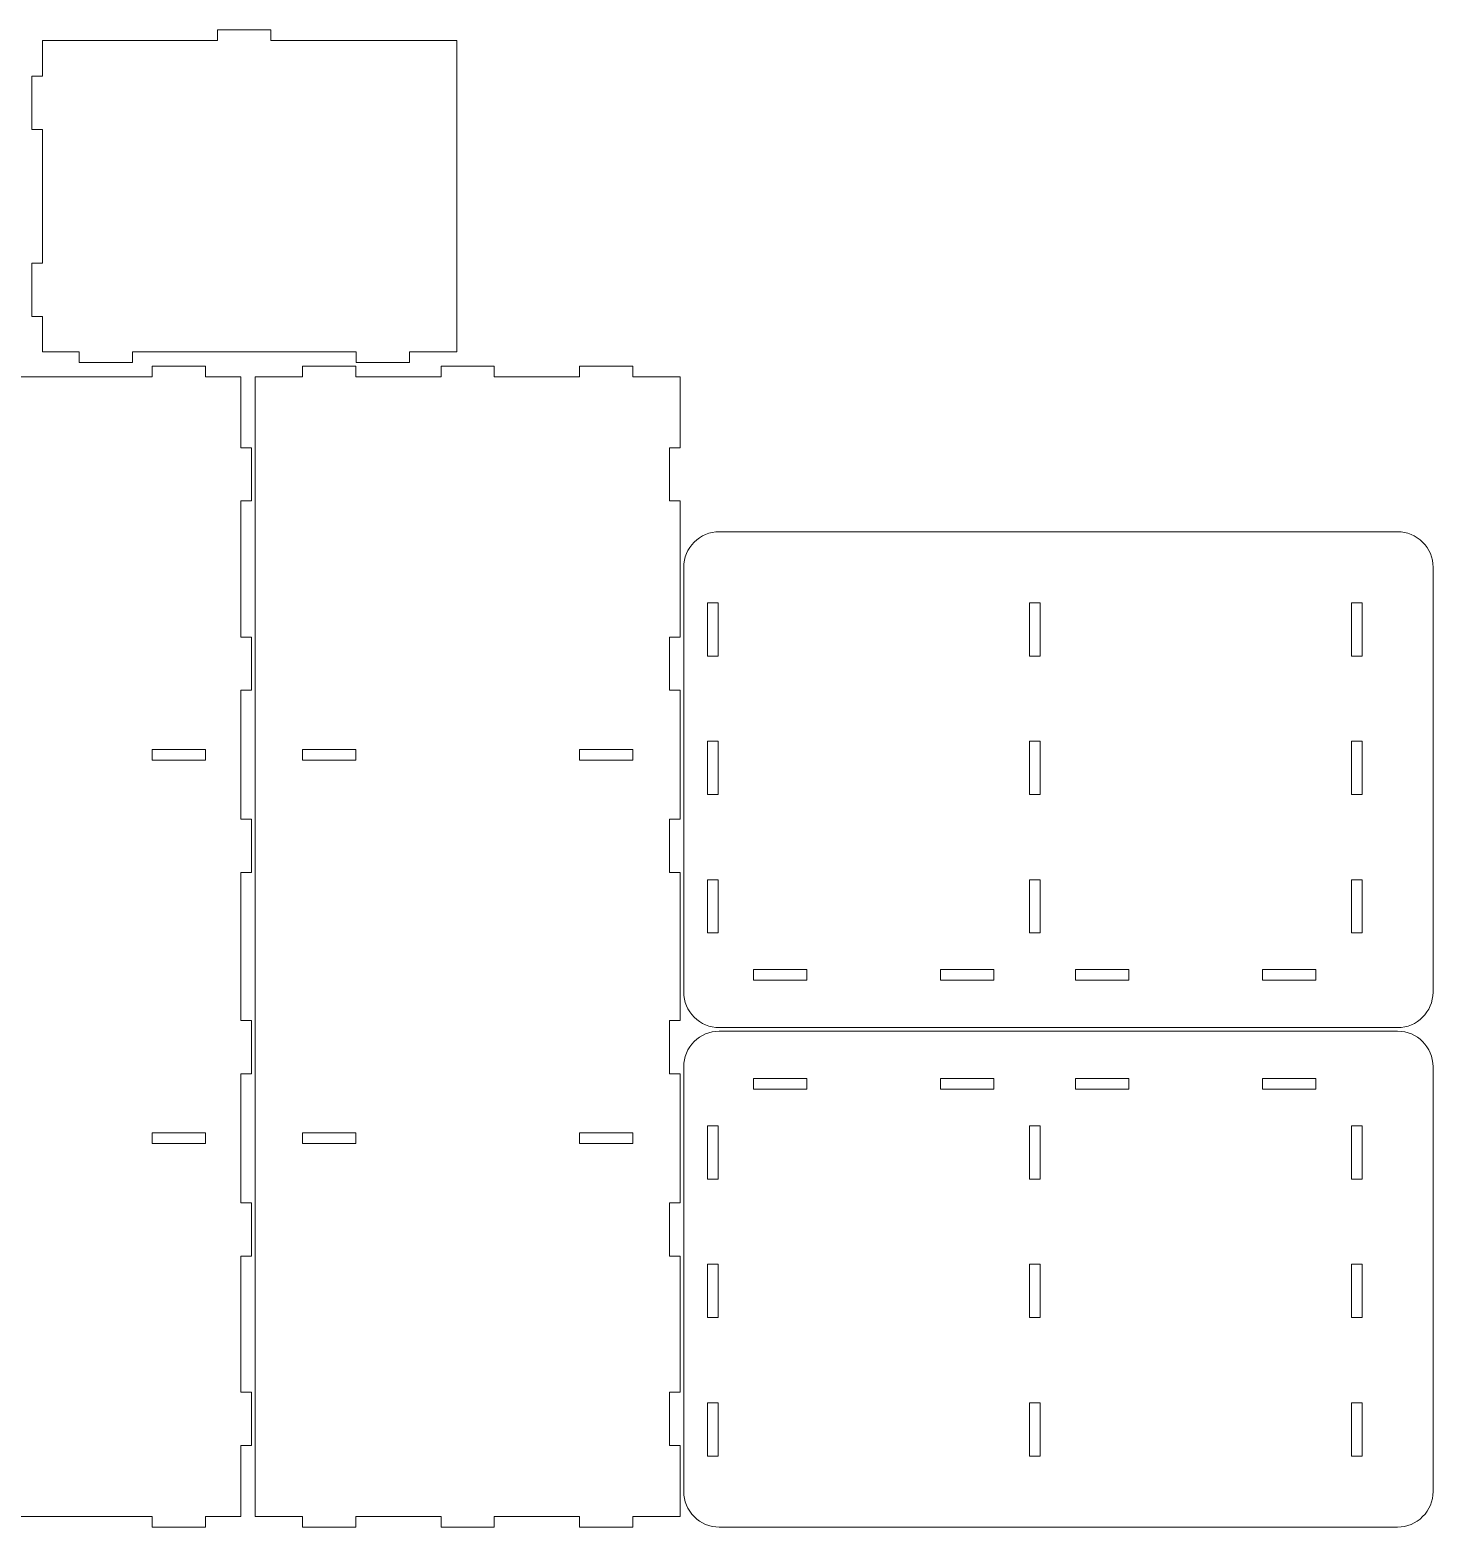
# Model space of a CAD drawing. Header units: millimetres. Extents: x -1135 to 1135, y -632 to 632.
# Drawn here: x -50 to 1135, y -632 to 632 of the extents above; entities that cross this region are included whole.
import ezdxf

# ---------------------------------------------------------------- set-up
doc = ezdxf.new("R2010")
doc.units = ezdxf.units.MM
doc.header["$MEASUREMENT"] = 0
doc.layers.add('Camada 1', color=7, linetype='Continuous')

msp = doc.modelspace()

# ---------------------------------------------------------------- linework, layer by layer
at = {"layer": 'Camada 1', "color": 30, "lineweight": 20}
for points, knots in [([(310.1156, 360.5), (310.1156, 360.5), (310.1156, 623.5), (310.1156, 623.5), (310.1156, 623.5), (310.1156, 623.5), (153.1156, 623.5), (153.1156, 623.5), (153.1156, 623.5), (153.1156, 623.5), (153.1156, 632.5), (153.1156, 632.5), (153.1156, 632.5), (153.1156, 632.5), (108.1156, 632.5), (108.1156, 632.5), (108.1156, 632.5), (108.1156, 632.5), (108.1156, 623.5), (108.1156, 623.5), (108.1156, 623.5), (108.1156, 623.5), (-39.8844, 623.5), (-39.8844, 623.5), (-39.8844, 623.5), (-39.8844, 623.5), (-39.8844, 593.5), (-39.8844, 593.5), (-39.8844, 593.5), (-39.8844, 593.5), (-48.8844, 593.5), (-48.8844, 593.5), (-48.8844, 593.5), (-48.8844, 593.5), (-48.8844, 548.5), (-48.8844, 548.5), (-48.8844, 548.5), (-48.8844, 548.5), (-39.8844, 548.5), (-39.8844, 548.5), (-39.8844, 548.5), (-39.8844, 548.5), (-39.8844, 435.5), (-39.8844, 435.5), (-39.8844, 435.5), (-39.8844, 435.5), (-48.8844, 435.5), (-48.8844, 435.5), (-48.8844, 435.5), (-48.8844, 435.5), (-48.8844, 390.5), (-48.8844, 390.5), (-48.8844, 390.5), (-48.8844, 390.5), (-39.8844, 390.5), (-39.8844, 390.5), (-39.8844, 390.5), (-39.8844, 390.5), (-39.8844, 360.5), (-39.8844, 360.5), (-39.8844, 360.5), (-39.8844, 360.5), (-8.8844, 360.5), (-8.8844, 360.5), (-8.8844, 360.5), (-8.8844, 360.5), (-8.8844, 351.5), (-8.8844, 351.5), (-8.8844, 351.5), (-8.8844, 351.5), (36.1156, 351.5), (36.1156, 351.5), (36.1156, 351.5), (36.1156, 351.5), (36.1156, 360.5), (36.1156, 360.5), (36.1156, 360.5), (36.1156, 360.5), (225.1156, 360.5), (225.1156, 360.5), (225.1156, 360.5), (225.1156, 360.5), (225.1156, 351.5), (225.1156, 351.5), (225.1156, 351.5), (225.1156, 351.5), (270.1156, 351.5), (270.1156, 351.5), (270.1156, 351.5), (270.1156, 351.5), (270.1156, 360.5), (270.1156, 360.5), (270.1156, 360.5), (270.1156, 360.5), (310.1156, 360.5), (310.1156, 360.5)], [0, 0, 0, 0, 0.04, 0.04, 0.04, 0.04, 0.08, 0.08, 0.08, 0.08, 0.12, 0.12, 0.12, 0.12, 0.16, 0.16, 0.16, 0.16, 0.2, 0.2, 0.2, 0.2, 0.24, 0.24, 0.24, 0.24, 0.28, 0.28, 0.28, 0.28, 0.32, 0.32, 0.32, 0.32, 0.36, 0.36, 0.36, 0.36, 0.4, 0.4, 0.4, 0.4, 0.44, 0.44, 0.44, 0.44, 0.48, 0.48, 0.48, 0.48, 0.52, 0.52, 0.52, 0.52, 0.56, 0.56, 0.56, 0.56, 0.6, 0.6, 0.6, 0.6, 0.64, 0.64, 0.64, 0.64, 0.68, 0.68, 0.68, 0.68, 0.72, 0.72, 0.72, 0.72, 0.76, 0.76, 0.76, 0.76, 0.8, 0.8, 0.8, 0.8, 0.84, 0.84, 0.84, 0.84, 0.88, 0.88, 0.88, 0.88, 0.92, 0.92, 0.92, 0.92, 1, 1, 1, 1]), ([(-332.1157, -623.5), (-332.1157, -623.5), (-219.1157, -623.5), (-219.1157, -623.5), (-219.1157, -623.5), (-219.1157, -623.5), (-219.1157, -632.5), (-219.1157, -632.5), (-219.1157, -632.5), (-219.1157, -632.5), (-174.1157, -632.5), (-174.1157, -632.5), (-174.1157, -632.5), (-174.1157, -632.5), (-174.1157, -623.5), (-174.1157, -623.5), (-174.1157, -623.5), (-174.1157, -623.5), (-105.1157, -623.5), (-105.1157, -623.5), (-105.1157, -623.5), (-105.1157, -623.5), (-105.1157, -632.5), (-105.1157, -632.5), (-105.1157, -632.5), (-105.1157, -632.5), (-60.1157, -632.5), (-60.1157, -632.5), (-60.1157, -632.5), (-60.1157, -632.5), (-60.1157, -623.5), (-60.1157, -623.5), (-60.1157, -623.5), (-60.1157, -623.5), (52.8843, -623.5), (52.8843, -623.5), (52.8843, -623.5), (52.8843, -623.5), (52.8843, -632.5), (52.8843, -632.5), (52.8843, -632.5), (52.8843, -632.5), (97.8843, -632.5), (97.8843, -632.5), (97.8843, -632.5), (97.8843, -632.5), (97.8843, -623.5), (97.8843, -623.5), (97.8843, -623.5), (97.8843, -623.5), (127.8843, -623.5), (127.8843, -623.5), (127.8843, -623.5), (127.8843, -623.5), (127.8843, -563.5), (127.8843, -563.5), (127.8843, -563.5), (127.8843, -563.5), (136.8843, -563.5), (136.8843, -563.5), (136.8843, -563.5), (136.8843, -563.5), (136.8843, -518.5), (136.8843, -518.5), (136.8843, -518.5), (136.8843, -518.5), (127.8843, -518.5), (127.8843, -518.5), (127.8843, -518.5), (127.8843, -518.5), (127.8843, -403.4735), (127.8843, -403.4735), (127.8843, -403.4735), (127.8843, -403.4735), (136.8843, -403.4735), (136.8843, -403.4735), (136.8843, -403.4735), (136.8843, -403.4735), (136.8843, -358.4735), (136.8843, -358.4735), (136.8843, -358.4735), (136.8843, -358.4735), (127.8843, -358.4735), (127.8843, -358.4735), (127.8843, -358.4735), (127.8843, -358.4735), (127.8843, -249.4735), (127.8843, -249.4735), (127.8843, -249.4735), (127.8843, -249.4735), (136.8843, -249.4735), (136.8843, -249.4735), (136.8843, -249.4735), (136.8843, -249.4735), (136.8843, -204.4735), (136.8843, -204.4735), (136.8843, -204.4735), (136.8843, -204.4735), (127.8843, -204.4735), (127.8843, -204.4735), (127.8843, -204.4735), (127.8843, -204.4735), (127.8843, -79.4471), (127.8843, -79.4471), (127.8843, -79.4471), (127.8843, -79.4471), (136.8843, -79.4471), (136.8843, -79.4471), (136.8843, -79.4471), (136.8843, -79.4471), (136.8843, -34.4471), (136.8843, -34.4471), (136.8843, -34.4471), (136.8843, -34.4471), (127.8843, -34.4471), (127.8843, -34.4471), (127.8843, -34.4471), (127.8843, -34.4471), (127.8843, 74.5529), (127.8843, 74.5529), (127.8843, 74.5529), (127.8843, 74.5529), (136.8843, 74.5529), (136.8843, 74.5529), (136.8843, 74.5529), (136.8843, 74.5529), (136.8843, 119.5529), (136.8843, 119.5529), (136.8843, 119.5529), (136.8843, 119.5529), (127.8843, 119.5529), (127.8843, 119.5529), (127.8843, 119.5529), (127.8843, 119.5529), (127.8843, 234.5), (127.8843, 234.5), (127.8843, 234.5), (127.8843, 234.5), (136.8843, 234.5), (136.8843, 234.5), (136.8843, 234.5), (136.8843, 234.5), (136.8843, 279.5), (136.8843, 279.5), (136.8843, 279.5), (136.8843, 279.5), (127.8843, 279.5), (127.8843, 279.5), (127.8843, 279.5), (127.8843, 279.5), (127.8843, 339.5), (127.8843, 339.5), (127.8843, 339.5), (127.8843, 339.5), (97.8843, 339.5), (97.8843, 339.5), (97.8843, 339.5), (97.8843, 339.5), (97.8843, 348.5), (97.8843, 348.5), (97.8843, 348.5), (97.8843, 348.5), (52.8843, 348.5), (52.8843, 348.5), (52.8843, 348.5), (52.8843, 348.5), (52.8843, 339.5), (52.8843, 339.5), (52.8843, 339.5), (52.8843, 339.5), (-60.1157, 339.5), (-60.1157, 339.5), (-60.1157, 339.5), (-60.1157, 339.5), (-60.1157, 348.5), (-60.1157, 348.5), (-60.1157, 348.5), (-60.1157, 348.5), (-105.1157, 348.5), (-105.1157, 348.5), (-105.1157, 348.5), (-105.1157, 348.5), (-105.1157, 339.5), (-105.1157, 339.5), (-105.1157, 339.5), (-105.1157, 339.5), (-174.1157, 339.5), (-174.1157, 339.5), (-174.1157, 339.5), (-174.1157, 339.5), (-174.1157, 348.5), (-174.1157, 348.5), (-174.1157, 348.5), (-174.1157, 348.5), (-219.1157, 348.5), (-219.1157, 348.5), (-219.1157, 348.5), (-219.1157, 348.5), (-219.1157, 339.5), (-219.1157, 339.5), (-219.1157, 339.5), (-219.1157, 339.5), (-332.1157, 339.5), (-332.1157, 339.5), (-332.1157, 339.5), (-332.1157, 339.5), (-332.1157, 348.5), (-332.1157, 348.5), (-332.1157, 348.5), (-332.1157, 348.5), (-377.1157, 348.5), (-377.1157, 348.5), (-377.1157, 348.5), (-377.1157, 348.5), (-377.1157, 339.5), (-377.1157, 339.5), (-377.1157, 339.5), (-377.1157, 339.5), (-407.1157, 339.5), (-407.1157, 339.5), (-407.1157, 339.5), (-407.1157, 339.5), (-407.1157, 279.5), (-407.1157, 279.5), (-407.1157, 279.5), (-407.1157, 279.5), (-416.1157, 279.5), (-416.1157, 279.5), (-416.1157, 279.5), (-416.1157, 279.5), (-416.1157, 234.5), (-416.1157, 234.5), (-416.1157, 234.5), (-416.1157, 234.5), (-407.1157, 234.5), (-407.1157, 234.5), (-407.1157, 234.5), (-407.1157, 234.5), (-407.1157, 119.5529), (-407.1157, 119.5529), (-407.1157, 119.5529), (-407.1157, 119.5529), (-416.1157, 119.5529), (-416.1157, 119.5529), (-416.1157, 119.5529), (-416.1157, 119.5529), (-416.1157, 74.5529), (-416.1157, 74.5529), (-416.1157, 74.5529), (-416.1157, 74.5529), (-407.1157, 74.5529), (-407.1157, 74.5529), (-407.1157, 74.5529), (-407.1157, 74.5529), (-407.1157, -34.4471), (-407.1157, -34.4471), (-407.1157, -34.4471), (-407.1157, -34.4471), (-416.1157, -34.4471), (-416.1157, -34.4471), (-416.1157, -34.4471), (-416.1157, -34.4471), (-416.1157, -79.4471), (-416.1157, -79.4471), (-416.1157, -79.4471), (-416.1157, -79.4471), (-407.1157, -79.4471), (-407.1157, -79.4471), (-407.1157, -79.4471), (-407.1157, -79.4471), (-407.1157, -204.4735), (-407.1157, -204.4735), (-407.1157, -204.4735), (-407.1157, -204.4735), (-416.1157, -204.4735), (-416.1157, -204.4735), (-416.1157, -204.4735), (-416.1157, -204.4735), (-416.1157, -249.4735), (-416.1157, -249.4735), (-416.1157, -249.4735), (-416.1157, -249.4735), (-407.1157, -249.4735), (-407.1157, -249.4735), (-407.1157, -249.4735), (-407.1157, -249.4735), (-407.1157, -358.4735), (-407.1157, -358.4735), (-407.1157, -358.4735), (-407.1157, -358.4735), (-416.1157, -358.4735), (-416.1157, -358.4735), (-416.1157, -358.4735), (-416.1157, -358.4735), (-416.1157, -403.4735), (-416.1157, -403.4735), (-416.1157, -403.4735), (-416.1157, -403.4735), (-407.1157, -403.4735), (-407.1157, -403.4735), (-407.1157, -403.4735), (-407.1157, -403.4735), (-407.1157, -518.5), (-407.1157, -518.5), (-407.1157, -518.5), (-407.1157, -518.5), (-416.1157, -518.5), (-416.1157, -518.5), (-416.1157, -518.5), (-416.1157, -518.5), (-416.1157, -563.5), (-416.1157, -563.5), (-416.1157, -563.5), (-416.1157, -563.5), (-407.1157, -563.5), (-407.1157, -563.5), (-407.1157, -563.5), (-407.1157, -563.5), (-407.1157, -623.5), (-407.1157, -623.5), (-407.1157, -623.5), (-407.1157, -623.5), (-377.1157, -623.5), (-377.1157, -623.5), (-377.1157, -623.5), (-377.1157, -623.5), (-377.1157, -632.5), (-377.1157, -632.5), (-377.1157, -632.5), (-377.1157, -632.5), (-332.1157, -632.5), (-332.1157, -632.5), (-332.1157, -632.5), (-332.1157, -632.5), (-332.1157, -623.5), (-332.1157, -623.5)], [0, 0, 0, 0, 0.011764706, 0.011764706, 0.011764706, 0.011764706, 0.023529412, 0.023529412, 0.023529412, 0.023529412, 0.035294118, 0.035294118, 0.035294118, 0.035294118, 0.047058824, 0.047058824, 0.047058824, 0.047058824, 0.058823529, 0.058823529, 0.058823529, 0.058823529, 0.070588235, 0.070588235, 0.070588235, 0.070588235, 0.082352941, 0.082352941, 0.082352941, 0.082352941, 0.094117647, 0.094117647, 0.094117647, 0.094117647, 0.105882353, 0.105882353, 0.105882353, 0.105882353, 0.117647059, 0.117647059, 0.117647059, 0.117647059, 0.129411765, 0.129411765, 0.129411765, 0.129411765, 0.141176471, 0.141176471, 0.141176471, 0.141176471, 0.152941176, 0.152941176, 0.152941176, 0.152941176, 0.164705882, 0.164705882, 0.164705882, 0.164705882, 0.176470588, 0.176470588, 0.176470588, 0.176470588, 0.188235294, 0.188235294, 0.188235294, 0.188235294, 0.2, 0.2, 0.2, 0.2, 0.211764706, 0.211764706, 0.211764706, 0.211764706, 0.223529412, 0.223529412, 0.223529412, 0.223529412, 0.235294118, 0.235294118, 0.235294118, 0.235294118, 0.247058824, 0.247058824, 0.247058824, 0.247058824, 0.258823529, 0.258823529, 0.258823529, 0.258823529, 0.270588235, 0.270588235, 0.270588235, 0.270588235, 0.282352941, 0.282352941, 0.282352941, 0.282352941, 0.294117647, 0.294117647, 0.294117647, 0.294117647, 0.305882353, 0.305882353, 0.305882353, 0.305882353, 0.317647059, 0.317647059, 0.317647059, 0.317647059, 0.329411765, 0.329411765, 0.329411765, 0.329411765, 0.341176471, 0.341176471, 0.341176471, 0.341176471, 0.352941176, 0.352941176, 0.352941176, 0.352941176, 0.364705882, 0.364705882, 0.364705882, 0.364705882, 0.376470588, 0.376470588, 0.376470588, 0.376470588, 0.388235294, 0.388235294, 0.388235294, 0.388235294, 0.4, 0.4, 0.4, 0.4, 0.411764706, 0.411764706, 0.411764706, 0.411764706, 0.423529412, 0.423529412, 0.423529412, 0.423529412, 0.435294118, 0.435294118, 0.435294118, 0.435294118, 0.447058824, 0.447058824, 0.447058824, 0.447058824, 0.458823529, 0.458823529, 0.458823529, 0.458823529, 0.470588235, 0.470588235, 0.470588235, 0.470588235, 0.482352941, 0.482352941, 0.482352941, 0.482352941, 0.494117647, 0.494117647, 0.494117647, 0.494117647, 0.505882353, 0.505882353, 0.505882353, 0.505882353, 0.517647059, 0.517647059, 0.517647059, 0.517647059, 0.529411765, 0.529411765, 0.529411765, 0.529411765, 0.541176471, 0.541176471, 0.541176471, 0.541176471, 0.552941176, 0.552941176, 0.552941176, 0.552941176, 0.564705882, 0.564705882, 0.564705882, 0.564705882, 0.576470588, 0.576470588, 0.576470588, 0.576470588, 0.588235294, 0.588235294, 0.588235294, 0.588235294, 0.6, 0.6, 0.6, 0.6, 0.611764706, 0.611764706, 0.611764706, 0.611764706, 0.623529412, 0.623529412, 0.623529412, 0.623529412, 0.635294118, 0.635294118, 0.635294118, 0.635294118, 0.647058824, 0.647058824, 0.647058824, 0.647058824, 0.658823529, 0.658823529, 0.658823529, 0.658823529, 0.670588235, 0.670588235, 0.670588235, 0.670588235, 0.682352941, 0.682352941, 0.682352941, 0.682352941, 0.694117647, 0.694117647, 0.694117647, 0.694117647, 0.705882353, 0.705882353, 0.705882353, 0.705882353, 0.717647059, 0.717647059, 0.717647059, 0.717647059, 0.729411765, 0.729411765, 0.729411765, 0.729411765, 0.741176471, 0.741176471, 0.741176471, 0.741176471, 0.752941176, 0.752941176, 0.752941176, 0.752941176, 0.764705882, 0.764705882, 0.764705882, 0.764705882, 0.776470588, 0.776470588, 0.776470588, 0.776470588, 0.788235294, 0.788235294, 0.788235294, 0.788235294, 0.8, 0.8, 0.8, 0.8, 0.811764706, 0.811764706, 0.811764706, 0.811764706, 0.823529412, 0.823529412, 0.823529412, 0.823529412, 0.835294118, 0.835294118, 0.835294118, 0.835294118, 0.847058824, 0.847058824, 0.847058824, 0.847058824, 0.858823529, 0.858823529, 0.858823529, 0.858823529, 0.870588235, 0.870588235, 0.870588235, 0.870588235, 0.882352941, 0.882352941, 0.882352941, 0.882352941, 0.894117647, 0.894117647, 0.894117647, 0.894117647, 0.905882353, 0.905882353, 0.905882353, 0.905882353, 0.917647059, 0.917647059, 0.917647059, 0.917647059, 0.929411765, 0.929411765, 0.929411765, 0.929411765, 0.941176471, 0.941176471, 0.941176471, 0.941176471, 0.952941176, 0.952941176, 0.952941176, 0.952941176, 0.964705882, 0.964705882, 0.964705882, 0.964705882, 0.976470588, 0.976470588, 0.976470588, 0.976470588, 1, 1, 1, 1]), ([(531.8843, 208.5), (531.8843, 208.5), (1104.8843, 208.5), (1104.8843, 208.5), (1104.8843, 208.5), (1112.8408, 208.5), (1120.4714, 205.3393), (1126.0975, 199.7132), (1126.0975, 199.7132), (1131.7236, 194.0871), (1134.8843, 186.4565), (1134.8843, 178.5), (1134.8843, 178.5), (1134.8843, 178.5), (1134.8843, -180.5), (1134.8843, -180.5), (1134.8843, -180.5), (1134.8843, -197.0685), (1121.4529, -210.4999), (1104.8843, -210.5), (1104.8843, -210.5), (918.495, -210.5), (729.0692, -210.5), (531.8843, -210.5), (531.8843, -210.5), (523.9278, -210.5), (516.2972, -207.3393), (510.6711, -201.7132), (510.6711, -201.7132), (505.045, -196.0871), (501.8843, -188.4565), (501.8843, -180.5), (501.8843, -180.5), (501.8843, -180.5), (501.8843, 178.5), (501.8843, 178.5), (501.8843, 178.5), (501.8843, 186.4562), (505.045, 194.0871), (510.6711, 199.7132), (510.6711, 199.7132), (516.2972, 205.3393), (523.9278, 208.5), (531.8843, 208.5)], [0, 0, 0, 0, 0.083333333, 0.083333333, 0.083333333, 0.083333333, 0.166666667, 0.166666667, 0.166666667, 0.166666667, 0.25, 0.25, 0.25, 0.25, 0.333333333, 0.333333333, 0.333333333, 0.333333333, 0.416666667, 0.416666667, 0.416666667, 0.416666667, 0.5, 0.5, 0.5, 0.5, 0.583333333, 0.583333333, 0.583333333, 0.583333333, 0.666666667, 0.666666667, 0.666666667, 0.666666667, 0.75, 0.75, 0.75, 0.75, 0.833333333, 0.833333333, 0.833333333, 0.833333333, 1, 1, 1, 1]), ([(530.8843, 103.5), (530.8843, 103.5), (530.8843, 148.5), (530.8843, 148.5), (530.8843, 148.5), (530.8843, 148.5), (521.8843, 148.5), (521.8843, 148.5), (521.8843, 148.5), (521.8843, 148.5), (521.8843, 103.5), (521.8843, 103.5), (521.8843, 103.5), (521.8843, 103.5), (530.8843, 103.5), (530.8843, 103.5)], [0, 0, 0, 0, 0.2, 0.2, 0.2, 0.2, 0.4, 0.4, 0.4, 0.4, 0.6, 0.6, 0.6, 0.6, 1, 1, 1, 1]), ([(793.8843, 148.5), (793.8843, 148.5), (793.8843, 103.5), (793.8843, 103.5), (793.8843, 103.5), (793.8843, 103.5), (802.8843, 103.5), (802.8843, 103.5), (802.8843, 103.5), (802.8843, 103.5), (802.8843, 148.5), (802.8843, 148.5), (802.8843, 148.5), (802.8843, 148.5), (793.8843, 148.5), (793.8843, 148.5)], [0, 0, 0, 0, 0.2, 0.2, 0.2, 0.2, 0.4, 0.4, 0.4, 0.4, 0.6, 0.6, 0.6, 0.6, 1, 1, 1, 1]), ([(1065.8843, 148.5), (1065.8843, 148.5), (1065.8843, 103.5), (1065.8843, 103.5), (1065.8843, 103.5), (1065.8843, 103.5), (1074.8843, 103.5), (1074.8843, 103.5), (1074.8843, 103.5), (1074.8843, 103.5), (1074.8843, 148.5), (1074.8843, 148.5), (1074.8843, 148.5), (1074.8843, 148.5), (1065.8843, 148.5), (1065.8843, 148.5)], [0, 0, 0, 0, 0.2, 0.2, 0.2, 0.2, 0.4, 0.4, 0.4, 0.4, 0.6, 0.6, 0.6, 0.6, 1, 1, 1, 1]), ([(530.8843, -13.5), (530.8843, -13.5), (530.8843, 31.5), (530.8843, 31.5), (530.8843, 31.5), (530.8843, 31.5), (521.8843, 31.5), (521.8843, 31.5), (521.8843, 31.5), (521.8843, 31.5), (521.8843, -13.5), (521.8843, -13.5), (521.8843, -13.5), (521.8843, -13.5), (530.8843, -13.5), (530.8843, -13.5)], [0, 0, 0, 0, 0.2, 0.2, 0.2, 0.2, 0.4, 0.4, 0.4, 0.4, 0.6, 0.6, 0.6, 0.6, 1, 1, 1, 1]), ([(793.8843, 31.5), (793.8843, 31.5), (793.8843, -13.5), (793.8843, -13.5), (793.8843, -13.5), (793.8843, -13.5), (802.8843, -13.5), (802.8843, -13.5), (802.8843, -13.5), (802.8843, -13.5), (802.8843, 31.5), (802.8843, 31.5), (802.8843, 31.5), (802.8843, 31.5), (793.8843, 31.5), (793.8843, 31.5)], [0, 0, 0, 0, 0.2, 0.2, 0.2, 0.2, 0.4, 0.4, 0.4, 0.4, 0.6, 0.6, 0.6, 0.6, 1, 1, 1, 1]), ([(1065.8843, 31.5), (1065.8843, 31.5), (1065.8843, -13.5), (1065.8843, -13.5), (1065.8843, -13.5), (1065.8843, -13.5), (1074.8843, -13.5), (1074.8843, -13.5), (1074.8843, -13.5), (1074.8843, -13.5), (1074.8843, 31.5), (1074.8843, 31.5), (1074.8843, 31.5), (1074.8843, 31.5), (1065.8843, 31.5), (1065.8843, 31.5)], [0, 0, 0, 0, 0.2, 0.2, 0.2, 0.2, 0.4, 0.4, 0.4, 0.4, 0.6, 0.6, 0.6, 0.6, 1, 1, 1, 1]), ([(97.8843, 15.5529), (97.8843, 15.5529), (52.8843, 15.5529), (52.8843, 15.5529), (52.8843, 15.5529), (52.8843, 15.5529), (52.8843, 24.5529), (52.8843, 24.5529), (52.8843, 24.5529), (52.8843, 24.5529), (97.8843, 24.5529), (97.8843, 24.5529), (97.8843, 24.5529), (97.8843, 24.5529), (97.8843, 15.5529), (97.8843, 15.5529)], [0, 0, 0, 0, 0.2, 0.2, 0.2, 0.2, 0.4, 0.4, 0.4, 0.4, 0.6, 0.6, 0.6, 0.6, 1, 1, 1, 1]), ([(530.8843, -130.5), (530.8843, -130.5), (530.8843, -85.5), (530.8843, -85.5), (530.8843, -85.5), (530.8843, -85.5), (521.8843, -85.5), (521.8843, -85.5), (521.8843, -85.5), (521.8843, -85.5), (521.8843, -130.5), (521.8843, -130.5), (521.8843, -130.5), (521.8843, -130.5), (530.8843, -130.5), (530.8843, -130.5)], [0, 0, 0, 0, 0.2, 0.2, 0.2, 0.2, 0.4, 0.4, 0.4, 0.4, 0.6, 0.6, 0.6, 0.6, 1, 1, 1, 1]), ([(793.8843, -85.5), (793.8843, -85.5), (793.8843, -130.5), (793.8843, -130.5), (793.8843, -130.5), (793.8843, -130.5), (802.8843, -130.5), (802.8843, -130.5), (802.8843, -130.5), (802.8843, -130.5), (802.8843, -85.5), (802.8843, -85.5), (802.8843, -85.5), (802.8843, -85.5), (793.8843, -85.5), (793.8843, -85.5)], [0, 0, 0, 0, 0.2, 0.2, 0.2, 0.2, 0.4, 0.4, 0.4, 0.4, 0.6, 0.6, 0.6, 0.6, 1, 1, 1, 1]), ([(1065.8843, -85.5), (1065.8843, -85.5), (1065.8843, -130.5), (1065.8843, -130.5), (1065.8843, -130.5), (1065.8843, -130.5), (1074.8843, -130.5), (1074.8843, -130.5), (1074.8843, -130.5), (1074.8843, -130.5), (1074.8843, -85.5), (1074.8843, -85.5), (1074.8843, -85.5), (1074.8843, -85.5), (1065.8843, -85.5), (1065.8843, -85.5)], [0, 0, 0, 0, 0.2, 0.2, 0.2, 0.2, 0.4, 0.4, 0.4, 0.4, 0.6, 0.6, 0.6, 0.6, 1, 1, 1, 1]), ([(605.8843, -170.5), (605.8843, -170.5), (605.8843, -161.5), (605.8843, -161.5), (605.8843, -161.5), (605.8843, -161.5), (560.8843, -161.5), (560.8843, -161.5), (560.8843, -161.5), (560.8843, -161.5), (560.8843, -170.5), (560.8843, -170.5), (560.8843, -170.5), (560.8843, -170.5), (605.8843, -170.5), (605.8843, -170.5)], [0, 0, 0, 0, 0.2, 0.2, 0.2, 0.2, 0.4, 0.4, 0.4, 0.4, 0.6, 0.6, 0.6, 0.6, 1, 1, 1, 1]), ([(763.8843, -161.5), (763.8843, -161.5), (718.8843, -161.5), (718.8843, -161.5), (718.8843, -161.5), (718.8843, -161.5), (718.8843, -170.5), (718.8843, -170.5), (718.8843, -170.5), (718.8843, -170.5), (763.8843, -170.5), (763.8843, -170.5), (763.8843, -170.5), (763.8843, -170.5), (763.8843, -161.5), (763.8843, -161.5)], [0, 0, 0, 0, 0.2, 0.2, 0.2, 0.2, 0.4, 0.4, 0.4, 0.4, 0.6, 0.6, 0.6, 0.6, 1, 1, 1, 1]), ([(877.8843, -161.5), (877.8843, -161.5), (832.8843, -161.5), (832.8843, -161.5), (832.8843, -161.5), (832.8843, -161.5), (832.8843, -170.5), (832.8843, -170.5), (832.8843, -170.5), (832.8843, -170.5), (877.8843, -170.5), (877.8843, -170.5), (877.8843, -170.5), (877.8843, -170.5), (877.8843, -161.5), (877.8843, -161.5)], [0, 0, 0, 0, 0.2, 0.2, 0.2, 0.2, 0.4, 0.4, 0.4, 0.4, 0.6, 0.6, 0.6, 0.6, 1, 1, 1, 1]), ([(1035.8843, -161.5), (1035.8843, -161.5), (990.8843, -161.5), (990.8843, -161.5), (990.8843, -161.5), (990.8843, -161.5), (990.8843, -170.5), (990.8843, -170.5), (990.8843, -170.5), (990.8843, -170.5), (1035.8843, -170.5), (1035.8843, -170.5), (1035.8843, -170.5), (1035.8843, -170.5), (1035.8843, -161.5), (1035.8843, -161.5)], [0, 0, 0, 0, 0.2, 0.2, 0.2, 0.2, 0.4, 0.4, 0.4, 0.4, 0.6, 0.6, 0.6, 0.6, 1, 1, 1, 1]), ([(531.8843, -632.5), (531.8843, -632.5), (1104.8843, -632.5), (1104.8843, -632.5), (1104.8843, -632.5), (1112.8408, -632.5), (1120.4714, -629.3393), (1126.0975, -623.7132), (1126.0975, -623.7132), (1131.7236, -618.0871), (1134.8843, -610.4565), (1134.8843, -602.5), (1134.8843, -602.5), (1134.8843, -602.5), (1134.8843, -243.5), (1134.8843, -243.5), (1134.8843, -243.5), (1134.8843, -226.9315), (1121.4529, -213.5001), (1104.8843, -213.5), (1104.8843, -213.5), (918.495, -213.5), (729.0692, -213.5), (531.8843, -213.5), (531.8843, -213.5), (523.9278, -213.5), (516.2972, -216.6607), (510.6711, -222.2868), (510.6711, -222.2868), (505.045, -227.9129), (501.8843, -235.5435), (501.8843, -243.5), (501.8843, -243.5), (501.8843, -243.5), (501.8843, -602.5), (501.8843, -602.5), (501.8843, -602.5), (501.8843, -610.4562), (505.045, -618.0871), (510.6711, -623.7132), (510.6711, -623.7132), (516.2972, -629.3393), (523.9278, -632.5), (531.8843, -632.5)], [0, 0, 0, 0, 0.083333333, 0.083333333, 0.083333333, 0.083333333, 0.166666667, 0.166666667, 0.166666667, 0.166666667, 0.25, 0.25, 0.25, 0.25, 0.333333333, 0.333333333, 0.333333333, 0.333333333, 0.416666667, 0.416666667, 0.416666667, 0.416666667, 0.5, 0.5, 0.5, 0.5, 0.583333333, 0.583333333, 0.583333333, 0.583333333, 0.666666667, 0.666666667, 0.666666667, 0.666666667, 0.75, 0.75, 0.75, 0.75, 0.833333333, 0.833333333, 0.833333333, 0.833333333, 1, 1, 1, 1]), ([(605.8843, -253.5), (605.8843, -253.5), (605.8843, -262.5), (605.8843, -262.5), (605.8843, -262.5), (605.8843, -262.5), (560.8843, -262.5), (560.8843, -262.5), (560.8843, -262.5), (560.8843, -262.5), (560.8843, -253.5), (560.8843, -253.5), (560.8843, -253.5), (560.8843, -253.5), (605.8843, -253.5), (605.8843, -253.5)], [0, 0, 0, 0, 0.2, 0.2, 0.2, 0.2, 0.4, 0.4, 0.4, 0.4, 0.6, 0.6, 0.6, 0.6, 1, 1, 1, 1]), ([(763.8843, -262.5), (763.8843, -262.5), (718.8843, -262.5), (718.8843, -262.5), (718.8843, -262.5), (718.8843, -262.5), (718.8843, -253.5), (718.8843, -253.5), (718.8843, -253.5), (718.8843, -253.5), (763.8843, -253.5), (763.8843, -253.5), (763.8843, -253.5), (763.8843, -253.5), (763.8843, -262.5), (763.8843, -262.5)], [0, 0, 0, 0, 0.2, 0.2, 0.2, 0.2, 0.4, 0.4, 0.4, 0.4, 0.6, 0.6, 0.6, 0.6, 1, 1, 1, 1]), ([(877.8843, -262.5), (877.8843, -262.5), (832.8843, -262.5), (832.8843, -262.5), (832.8843, -262.5), (832.8843, -262.5), (832.8843, -253.5), (832.8843, -253.5), (832.8843, -253.5), (832.8843, -253.5), (877.8843, -253.5), (877.8843, -253.5), (877.8843, -253.5), (877.8843, -253.5), (877.8843, -262.5), (877.8843, -262.5)], [0, 0, 0, 0, 0.2, 0.2, 0.2, 0.2, 0.4, 0.4, 0.4, 0.4, 0.6, 0.6, 0.6, 0.6, 1, 1, 1, 1]), ([(1035.8843, -262.5), (1035.8843, -262.5), (990.8843, -262.5), (990.8843, -262.5), (990.8843, -262.5), (990.8843, -262.5), (990.8843, -253.5), (990.8843, -253.5), (990.8843, -253.5), (990.8843, -253.5), (1035.8843, -253.5), (1035.8843, -253.5), (1035.8843, -253.5), (1035.8843, -253.5), (1035.8843, -262.5), (1035.8843, -262.5)], [0, 0, 0, 0, 0.2, 0.2, 0.2, 0.2, 0.4, 0.4, 0.4, 0.4, 0.6, 0.6, 0.6, 0.6, 1, 1, 1, 1]), ([(97.8843, -308.4735), (97.8843, -308.4735), (52.8843, -308.4735), (52.8843, -308.4735), (52.8843, -308.4735), (52.8843, -308.4735), (52.8843, -299.4735), (52.8843, -299.4735), (52.8843, -299.4735), (52.8843, -299.4735), (97.8843, -299.4735), (97.8843, -299.4735), (97.8843, -299.4735), (97.8843, -299.4735), (97.8843, -308.4735), (97.8843, -308.4735)], [0, 0, 0, 0, 0.2, 0.2, 0.2, 0.2, 0.4, 0.4, 0.4, 0.4, 0.6, 0.6, 0.6, 0.6, 1, 1, 1, 1]), ([(530.8843, -293.5), (530.8843, -293.5), (530.8843, -338.5), (530.8843, -338.5), (530.8843, -338.5), (530.8843, -338.5), (521.8843, -338.5), (521.8843, -338.5), (521.8843, -338.5), (521.8843, -338.5), (521.8843, -293.5), (521.8843, -293.5), (521.8843, -293.5), (521.8843, -293.5), (530.8843, -293.5), (530.8843, -293.5)], [0, 0, 0, 0, 0.2, 0.2, 0.2, 0.2, 0.4, 0.4, 0.4, 0.4, 0.6, 0.6, 0.6, 0.6, 1, 1, 1, 1]), ([(793.8843, -338.5), (793.8843, -338.5), (793.8843, -293.5), (793.8843, -293.5), (793.8843, -293.5), (793.8843, -293.5), (802.8843, -293.5), (802.8843, -293.5), (802.8843, -293.5), (802.8843, -293.5), (802.8843, -338.5), (802.8843, -338.5), (802.8843, -338.5), (802.8843, -338.5), (793.8843, -338.5), (793.8843, -338.5)], [0, 0, 0, 0, 0.2, 0.2, 0.2, 0.2, 0.4, 0.4, 0.4, 0.4, 0.6, 0.6, 0.6, 0.6, 1, 1, 1, 1]), ([(1065.8843, -338.5), (1065.8843, -338.5), (1065.8843, -293.5), (1065.8843, -293.5), (1065.8843, -293.5), (1065.8843, -293.5), (1074.8843, -293.5), (1074.8843, -293.5), (1074.8843, -293.5), (1074.8843, -293.5), (1074.8843, -338.5), (1074.8843, -338.5), (1074.8843, -338.5), (1074.8843, -338.5), (1065.8843, -338.5), (1065.8843, -338.5)], [0, 0, 0, 0, 0.2, 0.2, 0.2, 0.2, 0.4, 0.4, 0.4, 0.4, 0.6, 0.6, 0.6, 0.6, 1, 1, 1, 1]), ([(530.8843, -410.5), (530.8843, -410.5), (530.8843, -455.5), (530.8843, -455.5), (530.8843, -455.5), (530.8843, -455.5), (521.8843, -455.5), (521.8843, -455.5), (521.8843, -455.5), (521.8843, -455.5), (521.8843, -410.5), (521.8843, -410.5), (521.8843, -410.5), (521.8843, -410.5), (530.8843, -410.5), (530.8843, -410.5)], [0, 0, 0, 0, 0.2, 0.2, 0.2, 0.2, 0.4, 0.4, 0.4, 0.4, 0.6, 0.6, 0.6, 0.6, 1, 1, 1, 1]), ([(793.8843, -455.5), (793.8843, -455.5), (793.8843, -410.5), (793.8843, -410.5), (793.8843, -410.5), (793.8843, -410.5), (802.8843, -410.5), (802.8843, -410.5), (802.8843, -410.5), (802.8843, -410.5), (802.8843, -455.5), (802.8843, -455.5), (802.8843, -455.5), (802.8843, -455.5), (793.8843, -455.5), (793.8843, -455.5)], [0, 0, 0, 0, 0.2, 0.2, 0.2, 0.2, 0.4, 0.4, 0.4, 0.4, 0.6, 0.6, 0.6, 0.6, 1, 1, 1, 1]), ([(1065.8843, -455.5), (1065.8843, -455.5), (1065.8843, -410.5), (1065.8843, -410.5), (1065.8843, -410.5), (1065.8843, -410.5), (1074.8843, -410.5), (1074.8843, -410.5), (1074.8843, -410.5), (1074.8843, -410.5), (1074.8843, -455.5), (1074.8843, -455.5), (1074.8843, -455.5), (1074.8843, -455.5), (1065.8843, -455.5), (1065.8843, -455.5)], [0, 0, 0, 0, 0.2, 0.2, 0.2, 0.2, 0.4, 0.4, 0.4, 0.4, 0.6, 0.6, 0.6, 0.6, 1, 1, 1, 1]), ([(530.8843, -527.5), (530.8843, -527.5), (530.8843, -572.5), (530.8843, -572.5), (530.8843, -572.5), (530.8843, -572.5), (521.8843, -572.5), (521.8843, -572.5), (521.8843, -572.5), (521.8843, -572.5), (521.8843, -527.5), (521.8843, -527.5), (521.8843, -527.5), (521.8843, -527.5), (530.8843, -527.5), (530.8843, -527.5)], [0, 0, 0, 0, 0.2, 0.2, 0.2, 0.2, 0.4, 0.4, 0.4, 0.4, 0.6, 0.6, 0.6, 0.6, 1, 1, 1, 1]), ([(793.8843, -572.5), (793.8843, -572.5), (793.8843, -527.5), (793.8843, -527.5), (793.8843, -527.5), (793.8843, -527.5), (802.8843, -527.5), (802.8843, -527.5), (802.8843, -527.5), (802.8843, -527.5), (802.8843, -572.5), (802.8843, -572.5), (802.8843, -572.5), (802.8843, -572.5), (793.8843, -572.5), (793.8843, -572.5)], [0, 0, 0, 0, 0.2, 0.2, 0.2, 0.2, 0.4, 0.4, 0.4, 0.4, 0.6, 0.6, 0.6, 0.6, 1, 1, 1, 1]), ([(1065.8843, -572.5), (1065.8843, -572.5), (1065.8843, -527.5), (1065.8843, -527.5), (1065.8843, -527.5), (1065.8843, -527.5), (1074.8843, -527.5), (1074.8843, -527.5), (1074.8843, -527.5), (1074.8843, -527.5), (1074.8843, -572.5), (1074.8843, -572.5), (1074.8843, -572.5), (1074.8843, -572.5), (1065.8843, -572.5), (1065.8843, -572.5)], [0, 0, 0, 0, 0.2, 0.2, 0.2, 0.2, 0.4, 0.4, 0.4, 0.4, 0.6, 0.6, 0.6, 0.6, 1, 1, 1, 1])]:
    msp.add_open_spline(points, degree=3, knots=knots, dxfattribs=at)
at = {"layer": 'Camada 1', "color": 30, "lineweight": 9}
for points, knots in [([(489.8843, -34.4471), (489.8843, -34.4471), (498.8843, -34.4471), (498.8843, -34.4471), (498.8843, -34.4471), (498.8843, -34.4471), (498.8843, 74.5529), (498.8843, 74.5529), (498.8843, 74.5529), (498.8843, 74.5529), (489.8843, 74.5529), (489.8843, 74.5529), (489.8843, 74.5529), (489.8843, 74.5529), (489.8843, 119.5529), (489.8843, 119.5529), (489.8843, 119.5529), (489.8843, 119.5529), (498.8843, 119.5529), (498.8843, 119.5529), (498.8843, 119.5529), (498.8843, 119.5529), (498.8843, 234.5), (498.8843, 234.5), (498.8843, 234.5), (498.8843, 234.5), (489.8843, 234.5), (489.8843, 234.5), (489.8843, 234.5), (489.8843, 234.5), (489.8843, 279.5), (489.8843, 279.5), (489.8843, 279.5), (489.8843, 279.5), (498.8843, 279.5), (498.8843, 279.5), (498.8843, 279.5), (498.8843, 279.5), (498.8843, 339.5), (498.8843, 339.5), (498.8843, 339.5), (498.8843, 339.5), (458.8843, 339.5), (458.8843, 339.5), (458.8843, 339.5), (458.8843, 339.5), (458.8843, 348.5), (458.8843, 348.5), (458.8843, 348.5), (458.8843, 348.5), (413.8843, 348.5), (413.8843, 348.5), (413.8843, 348.5), (413.8843, 348.5), (413.8843, 339.5), (413.8843, 339.5), (413.8843, 339.5), (413.8843, 339.5), (341.8843, 339.5), (341.8843, 339.5), (341.8843, 339.5), (341.8843, 339.5), (341.8843, 348.5), (341.8843, 348.5), (341.8843, 348.5), (341.8843, 348.5), (296.8843, 348.5), (296.8843, 348.5), (296.8843, 348.5), (296.8843, 348.5), (296.8843, 339.5), (296.8843, 339.5), (296.8843, 339.5), (296.8843, 339.5), (224.8843, 339.5), (224.8843, 339.5), (224.8843, 339.5), (224.8843, 339.5), (224.8843, 348.5), (224.8843, 348.5), (224.8843, 348.5), (224.8843, 348.5), (179.8843, 348.5), (179.8843, 348.5), (179.8843, 348.5), (179.8843, 348.5), (179.8843, 339.5), (179.8843, 339.5), (179.8843, 339.5), (179.8843, 339.5), (139.8843, 339.5), (139.8843, 339.5), (139.8843, 339.5), (139.8843, 339.5), (139.8843, -623.5), (139.8843, -623.5), (139.8843, -623.5), (139.8843, -623.5), (179.8843, -623.5), (179.8843, -623.5), (179.8843, -623.5), (179.8843, -623.5), (179.8843, -632.5), (179.8843, -632.5), (179.8843, -632.5), (179.8843, -632.5), (224.8843, -632.5), (224.8843, -632.5), (224.8843, -632.5), (224.8843, -632.5), (224.8843, -623.5), (224.8843, -623.5), (224.8843, -623.5), (224.8843, -623.5), (296.8843, -623.5), (296.8843, -623.5), (296.8843, -623.5), (296.8843, -623.5), (296.8843, -632.5), (296.8843, -632.5), (296.8843, -632.5), (296.8843, -632.5), (341.8843, -632.5), (341.8843, -632.5), (341.8843, -632.5), (341.8843, -632.5), (341.8843, -623.5), (341.8843, -623.5), (341.8843, -623.5), (341.8843, -623.5), (413.8843, -623.5), (413.8843, -623.5), (413.8843, -623.5), (413.8843, -623.5), (413.8843, -632.5), (413.8843, -632.5), (413.8843, -632.5), (413.8843, -632.5), (458.8843, -632.5), (458.8843, -632.5), (458.8843, -632.5), (458.8843, -632.5), (458.8843, -623.5), (458.8843, -623.5), (458.8843, -623.5), (458.8843, -623.5), (498.8843, -623.5), (498.8843, -623.5), (498.8843, -623.5), (498.8843, -623.5), (498.8843, -563.5), (498.8843, -563.5), (498.8843, -563.5), (498.8843, -563.5), (489.8843, -563.5), (489.8843, -563.5), (489.8843, -563.5), (489.8843, -563.5), (489.8843, -518.5), (489.8843, -518.5), (489.8843, -518.5), (489.8843, -518.5), (498.8843, -518.5), (498.8843, -518.5), (498.8843, -518.5), (498.8843, -518.5), (498.8843, -403.4735), (498.8843, -403.4735), (498.8843, -403.4735), (498.8843, -403.4735), (489.8843, -403.4735), (489.8843, -403.4735), (489.8843, -403.4735), (489.8843, -403.4735), (489.8843, -358.4735), (489.8843, -358.4735), (489.8843, -358.4735), (489.8843, -358.4735), (498.8843, -358.4735), (498.8843, -358.4735), (498.8843, -358.4735), (498.8843, -358.4735), (498.8843, -249.4735), (498.8843, -249.4735), (498.8843, -249.4735), (498.8843, -249.4735), (489.8843, -249.4735), (489.8843, -249.4735), (489.8843, -249.4735), (489.8843, -249.4735), (489.8843, -204.4735), (489.8843, -204.4735), (489.8843, -204.4735), (489.8843, -204.4735), (498.8843, -204.4735), (498.8843, -204.4735), (498.8843, -204.4735), (498.8843, -204.4735), (498.8843, -79.4471), (498.8843, -79.4471), (498.8843, -79.4471), (498.8843, -79.4471), (489.8843, -79.4471), (489.8843, -79.4471), (489.8843, -79.4471), (489.8843, -79.4471), (489.8843, -34.4471), (489.8843, -34.4471)], [0, 0, 0, 0, 0.018867925, 0.018867925, 0.018867925, 0.018867925, 0.037735849, 0.037735849, 0.037735849, 0.037735849, 0.056603774, 0.056603774, 0.056603774, 0.056603774, 0.075471698, 0.075471698, 0.075471698, 0.075471698, 0.094339623, 0.094339623, 0.094339623, 0.094339623, 0.113207547, 0.113207547, 0.113207547, 0.113207547, 0.132075472, 0.132075472, 0.132075472, 0.132075472, 0.150943396, 0.150943396, 0.150943396, 0.150943396, 0.169811321, 0.169811321, 0.169811321, 0.169811321, 0.188679245, 0.188679245, 0.188679245, 0.188679245, 0.20754717, 0.20754717, 0.20754717, 0.20754717, 0.226415094, 0.226415094, 0.226415094, 0.226415094, 0.245283019, 0.245283019, 0.245283019, 0.245283019, 0.264150943, 0.264150943, 0.264150943, 0.264150943, 0.283018868, 0.283018868, 0.283018868, 0.283018868, 0.301886792, 0.301886792, 0.301886792, 0.301886792, 0.320754717, 0.320754717, 0.320754717, 0.320754717, 0.339622642, 0.339622642, 0.339622642, 0.339622642, 0.358490566, 0.358490566, 0.358490566, 0.358490566, 0.377358491, 0.377358491, 0.377358491, 0.377358491, 0.396226415, 0.396226415, 0.396226415, 0.396226415, 0.41509434, 0.41509434, 0.41509434, 0.41509434, 0.433962264, 0.433962264, 0.433962264, 0.433962264, 0.452830189, 0.452830189, 0.452830189, 0.452830189, 0.471698113, 0.471698113, 0.471698113, 0.471698113, 0.490566038, 0.490566038, 0.490566038, 0.490566038, 0.509433962, 0.509433962, 0.509433962, 0.509433962, 0.528301887, 0.528301887, 0.528301887, 0.528301887, 0.547169811, 0.547169811, 0.547169811, 0.547169811, 0.566037736, 0.566037736, 0.566037736, 0.566037736, 0.58490566, 0.58490566, 0.58490566, 0.58490566, 0.603773585, 0.603773585, 0.603773585, 0.603773585, 0.622641509, 0.622641509, 0.622641509, 0.622641509, 0.641509434, 0.641509434, 0.641509434, 0.641509434, 0.660377358, 0.660377358, 0.660377358, 0.660377358, 0.679245283, 0.679245283, 0.679245283, 0.679245283, 0.698113208, 0.698113208, 0.698113208, 0.698113208, 0.716981132, 0.716981132, 0.716981132, 0.716981132, 0.735849057, 0.735849057, 0.735849057, 0.735849057, 0.754716981, 0.754716981, 0.754716981, 0.754716981, 0.773584906, 0.773584906, 0.773584906, 0.773584906, 0.79245283, 0.79245283, 0.79245283, 0.79245283, 0.811320755, 0.811320755, 0.811320755, 0.811320755, 0.830188679, 0.830188679, 0.830188679, 0.830188679, 0.849056604, 0.849056604, 0.849056604, 0.849056604, 0.867924528, 0.867924528, 0.867924528, 0.867924528, 0.886792453, 0.886792453, 0.886792453, 0.886792453, 0.905660377, 0.905660377, 0.905660377, 0.905660377, 0.924528302, 0.924528302, 0.924528302, 0.924528302, 0.943396226, 0.943396226, 0.943396226, 0.943396226, 0.962264151, 0.962264151, 0.962264151, 0.962264151, 1, 1, 1, 1]), ([(224.8843, 24.5529), (224.8843, 24.5529), (224.8843, 15.5529), (224.8843, 15.5529), (224.8843, 15.5529), (224.8843, 15.5529), (179.8843, 15.5529), (179.8843, 15.5529), (179.8843, 15.5529), (179.8843, 15.5529), (179.8843, 24.5529), (179.8843, 24.5529), (179.8843, 24.5529), (179.8843, 24.5529), (224.8843, 24.5529), (224.8843, 24.5529)], [0, 0, 0, 0, 0.2, 0.2, 0.2, 0.2, 0.4, 0.4, 0.4, 0.4, 0.6, 0.6, 0.6, 0.6, 1, 1, 1, 1]), ([(413.8843, 24.5529), (413.8843, 24.5529), (458.8843, 24.5529), (458.8843, 24.5529), (458.8843, 24.5529), (458.8843, 24.5529), (458.8843, 15.5529), (458.8843, 15.5529), (458.8843, 15.5529), (458.8843, 15.5529), (413.8843, 15.5529), (413.8843, 15.5529), (413.8843, 15.5529), (413.8843, 15.5529), (413.8843, 24.5529), (413.8843, 24.5529)], [0, 0, 0, 0, 0.2, 0.2, 0.2, 0.2, 0.4, 0.4, 0.4, 0.4, 0.6, 0.6, 0.6, 0.6, 1, 1, 1, 1]), ([(224.8843, -299.4735), (224.8843, -299.4735), (224.8843, -308.4735), (224.8843, -308.4735), (224.8843, -308.4735), (224.8843, -308.4735), (179.8843, -308.4735), (179.8843, -308.4735), (179.8843, -308.4735), (179.8843, -308.4735), (179.8843, -299.4735), (179.8843, -299.4735), (179.8843, -299.4735), (179.8843, -299.4735), (224.8843, -299.4735), (224.8843, -299.4735)], [0, 0, 0, 0, 0.2, 0.2, 0.2, 0.2, 0.4, 0.4, 0.4, 0.4, 0.6, 0.6, 0.6, 0.6, 1, 1, 1, 1]), ([(413.8843, -299.4735), (413.8843, -299.4735), (458.8843, -299.4735), (458.8843, -299.4735), (458.8843, -299.4735), (458.8843, -299.4735), (458.8843, -308.4735), (458.8843, -308.4735), (458.8843, -308.4735), (458.8843, -308.4735), (413.8843, -308.4735), (413.8843, -308.4735), (413.8843, -308.4735), (413.8843, -308.4735), (413.8843, -299.4735), (413.8843, -299.4735)], [0, 0, 0, 0, 0.2, 0.2, 0.2, 0.2, 0.4, 0.4, 0.4, 0.4, 0.6, 0.6, 0.6, 0.6, 1, 1, 1, 1])]:
    msp.add_open_spline(points, degree=3, knots=knots, dxfattribs=at)

doc.saveas('drawing.dxf')
